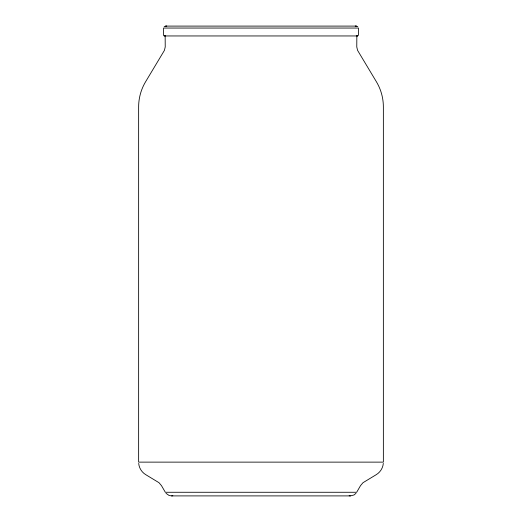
<?xml version="1.0" encoding="UTF-8"?>
<svg xmlns="http://www.w3.org/2000/svg" width="522" height="522" viewBox="0 0 522 522"><rect width="100%" height="100%" fill="white"/><g stroke="black" fill="none" stroke-linecap="round" stroke-linejoin="round"><path stroke-width="0.78" d="M356.846 35.542L356.774 46.915L357.557 50.327L376.375 81.713C380.923 89.255 383.363 98.032 383.363 106.84L383.363 462.127L138.637 462.127L138.637 106.84C138.637 98.032 141.077 89.255 145.625 81.713L164.443 50.327L165.226 46.915L165.154 35.542M383.311 463.406C382.92 468.09 380.107 472.475 376.023 474.805L362.999 482.7L360.532 485.623L356.67 492.272L165.33 492.272L161.468 485.623L159.001 482.7L145.977 474.805C141.893 472.475 139.08 468.09 138.689 463.406M355.965 493.316L354.046 494.954L350.419 495.9L171.581 495.9L169.095 495.482L166.035 493.316M164.182 26.7L165.559 26.1L356.441 26.1L357.818 26.7M164.893 35.809L163.993 35.855L163.549 35.268L163.53 28.051L358.47 28.051L358.47 35.085L357.648 35.953L164.352 35.953M355.449 26.283L356.441 26.1M171.581 495.9L172.841 495.769M355.241 26.133L355.743 26.1M357.648 35.953L357.107 35.809M165.559 26.1L166.551 26.283M166.257 26.1L166.759 26.133M349.159 495.769L350.419 495.9"/></g></svg>
